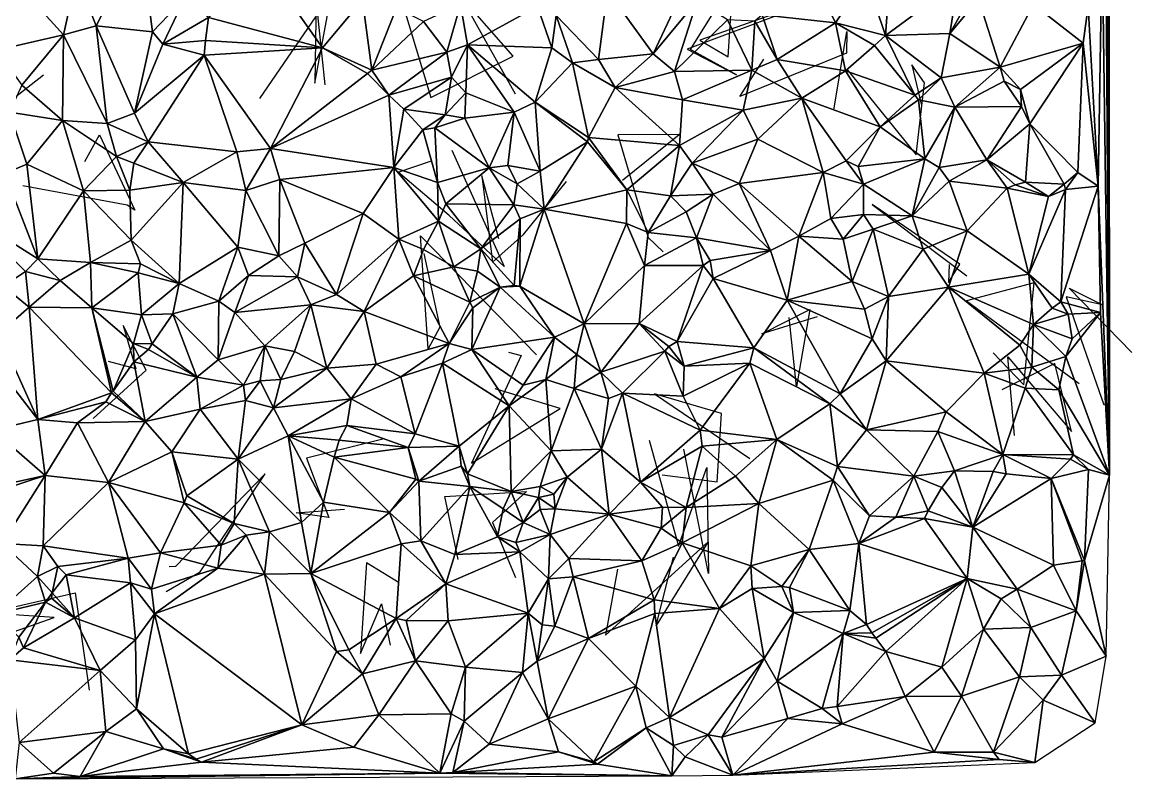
# Model space of a CAD drawing. Header units: metres. Extents: x -15.6 to 15.3, y -15.1 to 15.6.
# Drawn here: x -0.96 to 15.29, y -14.98 to -3.91 of the extents above; entities that cross this region are included whole.
import ezdxf

# ---------------------------------------------------------------- set-up
doc = ezdxf.new("R2010")
doc.units = ezdxf.units.M
doc.layers.add('CRACKS', color=1, linetype='Continuous')
doc.layers.add('STREET_MESH', color=7, linetype='Continuous')

msp = doc.modelspace()

# ---------------------------------------------------------------- linework, layer by layer
at = {"layer": 'CRACKS'}
for points in [[(9.133, -3.727, 0.1), (10.546, -3.617, 0.1), (8.964, -4.17, 0.1), (9.38, -4.417, 0.1), (9.455, -3.268, 0.1)], [(3.479, -4.826, 0.1), (3.347, -3.561, 0.1), (3.328, -4.801, 0.1), (3.573, -3.481, 0.1), (2.518, -5.022, 0.1)], [(4.598, -3.583, 0.1), (5.027, -5.011, 0.1), (6.235, -4.403, 0.1), (5.463, -3.521, 0.1), (6.262, -4.956, 0.1)], [(10.239, -3.756, 0.1), (8.781, -4.304, 0.1), (9.502, -4.678, 0.1), (8.829, -4.308, 0.1), (9.259, -3.618, 0.1)], [(10.927, -5.196, 0.1), (11.12, -4.042, 0.1), (11.112, -4.36, 0.1), (9.551, -4.997, 0.1), (9.903, -4.449, 0.1)], [(11.119, -4.593, 0.1), (12.134, -5.85, 0.1), (12.253, -4.793, 0.1), (12.071, -4.533, 0.1), (12.204, -5.107, 0.1)], [(-0.644, -4.685, 0.1), (-2.182, -5.882, 0.1), (-1.583, -6.03, 0.1), (-2.148, -5.98, 0.1), (-1.61, -5.888, 0.1)], [(-0.037, -5.945, 0.1), (0.175, -5.555, 0.1), (0.693, -6.656, 0.1), (0.58, -6.585, 0.1), (-0.945, -6.303, 0.1)], [(7.835, -6.218, 0.1), (8.661, -5.549, 0.1), (7.765, -5.555, 0.1), (8.208, -7.057, 0.1), (8.428, -7.269, 0.1)], [(5.337, -5.782, 0.1), (6.102, -7.482, 0.1), (5.294, -6.734, 0.1), (4.551, -6.101, 0.1), (5.037, -5.936, 0.1)], [(6.025, -7.079, 0.1), (5.775, -6.154, 0.1), (5.932, -7.421, 0.1), (6.384, -7.015, 0.1), (7.014, -6.24, 0.1)], [(12.617, -7.455, 0.1), (12.606, -7.715, 0.1), (12.774, -7.449, 0.1), (11.488, -6.574, 0.1), (12.875, -7.62, 0.1)], [(4.926, -7.292, 0.1), (5.159, -8.371, 0.1), (4.986, -8.686, 0.1), (4.876, -7.032, 0.1), (6.572, -8.777, 0.1)], [(13.261, -8.747, 0.1), (13.709, -9.213, 0.1), (13.861, -7.719, 0.1), (12.871, -7.986, 0.1), (14.521, -9.192, 0.1)], [(15.291, -8.743, 0.1), (14.371, -7.799, 0.1), (14.862, -8.043, 0.1), (14.328, -7.926, 0.1), (14.881, -9.505, 0.1)], [(10.683, -8.217, 0.1), (9.874, -8.467, 0.1), (10.575, -8.11, 0.1), (10.382, -9.238, 0.1), (10.273, -8.227, 0.1)], [(0.085, -9.705, 0.1), (0.861, -8.998, 0.1), (0.521, -8.346, 0.1), (0.71, -8.981, 0.1), (0.31, -8.871, 0.1)], [(6.164, -8.734, 0.1), (6.348, -8.784, 0.1), (5.624, -10.362, 0.1), (6.921, -9.562, 0.1), (5.97, -9.271, 0.1)], [(13.574, -9.953, 0.1), (13.474, -8.806, 0.1), (14.406, -9.896, 0.1), (14.163, -8.901, 0.1), (13.389, -9.289, 0.1)], [(8.414, -10.532, 0.1), (9.218, -10.632, 0.1), (9.281, -9.632, 0.1), (8.304, -9.344, 0.1), (9.699, -10.291, 0.1)], [(4.346, -10.002, 0.1), (3.208, -10.287, 0.1), (3.534, -11.157, 0.1), (3.056, -11.088, 0.1), (3.762, -11.031, 0.1)], [(8.222, -10.023, 0.1), (8.651, -11.575, 0.1), (9.068, -10.422, 0.1), (9.094, -11.976, 0.1), (8.73, -10.156, 0.1)], [(1.151, -12.238, 0.1), (1.652, -11.95, 0.1), (2.602, -10.518, 0.1), (1.288, -11.874, 0.1), (1.198, -11.876, 0.1)], [(5.425, -11.768, 0.1), (5.233, -10.846, 0.1), (6.427, -10.776, 0.1), (5.932, -11.23, 0.1), (6.266, -12.034, 0.1)], [(7.761, -11.912, 0.1), (7.586, -12.874, 0.1), (9.083, -11.516, 0.1), (8.327, -12.734, 0.1), (8.579, -11.733, 0.1)], [(4.565, -12.109, 0.1), (4.083, -11.817, 0.1), (3.995, -13.143, 0.1), (4.303, -12.418, 0.1), (4.432, -13.022, 0.1)], [(-1.544, -12.062, 0.1), (-1.479, -12.598, 0.1), (-1.63, -12.591, 0.1), (-0.179, -12.256, 0.1), (0.023, -13.679, 0.1)], [(-1.587, -13.005, 0.1), (-0.49, -12.619, 0.1), (-2.195, -12.506, 0.1), (-2.299, -12.395, 0.1), (-1.908, -12.476, 0.1)]]:
    msp.add_polyline3d(points, dxfattribs=at)
at = {"layer": 'STREET_MESH'}
for points in [[(14.953, 12.748), (14.949, 11.237), (14.965, -10.535)], [(14.949, 11.237), (14.921, 2.378), (14.965, -10.535)], [(14.921, 2.378), (14.9, -1.151), (14.965, -10.535)], [(14.9, -1.151), (14.858, -2.681), (14.965, -10.535)], [(-0.163, -3.229), (0.126, -3.96), (0.776, -2.693)], [(0.126, -3.96), (0.954, -4.047), (0.776, -2.693)], [(0.954, -4.047), (1.427, -3.549), (0.776, -2.693)], [(14.858, -2.681), (14.653, -3.674), (14.798, -6.306)], [(14.858, -2.681), (14.798, -6.306), (14.965, -10.535)], [(11.398, -3.243), (11.683, -4.104), (11.771, -2.879)], [(11.683, -4.104), (12.748, -3.317), (11.771, -2.879)], [(-1.092, -3.271), (-0.35, -4.094), (-0.163, -3.229)], [(-0.163, -3.229), (-0.35, -4.094), (0.126, -3.96)], [(2.646, -3.153), (1.774, -3.84), (3.442, -4.285)], [(2.646, -3.153), (3.442, -4.285), (4.029, -3.58)], [(11.398, -3.243), (10.78, -3.56), (10.953, -3.918)], [(11.683, -4.104), (11.398, -3.243), (10.953, -3.918)], [(-0.35, -4.094), (-1.092, -3.271), (-1.333, -4.315)], [(12.627, -4.071), (12.748, -3.317), (11.683, -4.104)], [(12.748, -3.317), (12.627, -4.071), (12.925, -3.543)], [(1.427, -3.549), (0.954, -4.047), (1.102, -4.228)], [(1.774, -3.84), (1.427, -3.549), (1.102, -4.228)], [(6.862, -3.808), (7.481, -4.452), (7.616, -3.445)], [(7.616, -3.445), (7.481, -4.452), (8.284, -4.37)], [(7.616, -3.445), (8.284, -4.37), (8.657, -3.571)], [(8.284, -4.37), (8.927, -3.595), (8.657, -3.571)], [(10.953, -3.918), (10.78, -3.56), (9.876, -3.798)], [(12.627, -4.071), (13.048, -3.565), (12.925, -3.543)], [(13.048, -3.565), (12.627, -4.071), (13.364, -4.568)], [(13.048, -3.565), (13.364, -4.568), (13.849, -3.651)], [(3.442, -4.285), (4.163, -4.609), (4.029, -3.58)], [(4.163, -4.609), (4.524, -3.698), (4.029, -3.58)], [(4.922, -3.898), (4.524, -3.698), (4.163, -4.609)], [(4.922, -3.898), (5.262, -4.347), (5.461, -3.65)], [(5.262, -4.347), (5.566, -4.237), (5.461, -3.65)], [(5.566, -4.237), (6.591, -3.678), (5.461, -3.65)], [(6.591, -3.678), (5.566, -4.237), (6.799, -4.284)], [(6.862, -3.808), (6.591, -3.678), (6.799, -4.284)], [(8.595, -4.628), (8.927, -3.595), (8.284, -4.37)], [(8.927, -3.595), (8.595, -4.628), (9.369, -3.871)], [(13.364, -4.568), (14.577, -4.214), (13.849, -3.651)], [(14.577, -4.214), (14.653, -3.674), (13.849, -3.651)], [(14.653, -3.674), (14.577, -4.214), (14.798, -6.306)], [(1.774, -3.84), (1.102, -4.228), (1.729, -4.174)], [(1.774, -3.84), (1.729, -4.174), (3.442, -4.285)], [(5.262, -4.347), (4.922, -3.898), (4.163, -4.609)], [(7.101, -4.501), (6.862, -3.808), (6.799, -4.284)], [(7.481, -4.452), (6.862, -3.808), (7.101, -4.501)], [(8.595, -4.628), (9.725, -4.608), (9.369, -3.871)], [(9.725, -4.608), (9.772, -3.894), (9.369, -3.871)], [(9.772, -3.894), (9.725, -4.608), (10.099, -4.455)], [(9.772, -3.894), (10.099, -4.455), (9.876, -3.798)], [(10.099, -4.455), (10.953, -3.918), (9.876, -3.798)], [(-0.35, -4.094), (0.286, -5.391), (0.126, -3.96)], [(0.126, -3.96), (0.286, -5.391), (0.687, -5.241)], [(0.954, -4.047), (0.126, -3.96), (0.687, -5.241)], [(1.102, -4.228), (0.954, -4.047), (0.687, -5.241)], [(10.099, -4.455), (11.098, -4.618), (10.953, -3.918)], [(11.098, -4.618), (11.524, -4.249), (10.953, -3.918)], [(11.524, -4.249), (11.683, -4.104), (10.953, -3.918)], [(-0.963, -4.828), (-0.35, -4.094), (-1.333, -4.315)], [(-0.35, -4.094), (-0.963, -4.828), (-0.364, -5.347)], [(-0.35, -4.094), (-0.364, -5.347), (0.286, -5.391)], [(1.729, -4.174), (1.102, -4.228), (1.709, -4.391)], [(1.729, -4.174), (1.709, -4.391), (3.442, -4.285)], [(11.683, -4.104), (11.524, -4.249), (12.116, -4.977)], [(12.627, -4.071), (11.683, -4.104), (12.497, -4.724)], [(11.683, -4.104), (12.116, -4.977), (12.497, -4.724)], [(13.364, -4.568), (12.627, -4.071), (12.497, -4.724)], [(13.661, -4.893), (14.577, -4.214), (13.364, -4.568)], [(13.661, -4.893), (13.798, -5.395), (14.577, -4.214)], [(13.798, -5.395), (14.5, -6.109), (14.577, -4.214)], [(14.577, -4.214), (14.5, -6.109), (14.798, -6.306)], [(1.709, -4.391), (1.102, -4.228), (0.687, -5.241)], [(1.709, -4.391), (2.679, -5.755), (3.442, -4.285)], [(2.679, -5.755), (4.102, -4.658), (3.442, -4.285)], [(4.102, -4.658), (4.163, -4.609), (3.442, -4.285)], [(4.411, -4.975), (5.262, -4.347), (4.163, -4.609)], [(5.262, -4.347), (4.411, -4.975), (5.331, -4.714)], [(5.566, -4.237), (5.262, -4.347), (5.331, -4.714)], [(5.538, -4.939), (5.566, -4.237), (5.331, -4.714)], [(5.566, -4.237), (5.538, -4.939), (6.247, -5.226)], [(5.566, -4.237), (6.554, -5.077), (6.799, -4.284)], [(6.554, -5.077), (5.566, -4.237), (6.247, -5.226)], [(6.554, -5.077), (7.101, -4.501), (6.799, -4.284)], [(8.284, -4.37), (7.481, -4.452), (7.726, -4.862)], [(8.595, -4.628), (8.284, -4.37), (7.726, -4.862)], [(11.524, -4.249), (11.098, -4.618), (12.116, -4.977)], [(0.886, -5.658), (1.709, -4.391), (0.687, -5.241)], [(0.886, -5.658), (2.188, -5.805), (1.709, -4.391)], [(2.188, -5.805), (2.679, -5.755), (1.709, -4.391)], [(6.554, -5.077), (7.336, -5.594), (7.101, -4.501)], [(7.481, -4.452), (7.101, -4.501), (7.726, -4.862)], [(7.101, -4.501), (7.336, -5.594), (7.726, -4.862)], [(10.099, -4.455), (9.725, -4.608), (10.46, -5.019)], [(11.098, -4.618), (10.099, -4.455), (10.46, -5.019)], [(2.679, -5.755), (4.411, -4.975), (4.102, -4.658)], [(4.102, -4.658), (4.411, -4.975), (4.163, -4.609)], [(8.712, -5.043), (8.595, -4.628), (7.726, -4.862)], [(9.725, -4.608), (8.595, -4.628), (8.712, -5.043)], [(9.599, -5.195), (9.725, -4.608), (8.712, -5.043)], [(9.725, -4.608), (9.599, -5.195), (10.46, -5.019)], [(11.604, -5.438), (11.098, -4.618), (10.46, -5.019)], [(12.116, -4.977), (11.098, -4.618), (11.604, -5.438)], [(12.697, -5.149), (13.364, -4.568), (12.497, -4.724)], [(12.697, -5.149), (13.424, -4.769), (13.364, -4.568)], [(13.424, -4.769), (13.661, -4.893), (13.364, -4.568)], [(-0.364, -5.347), (-0.963, -4.828), (-1.143, -5.222)], [(4.411, -4.975), (4.633, -5.18), (5.331, -4.714)], [(4.633, -5.18), (5.236, -5.263), (5.331, -4.714)], [(5.236, -5.263), (5.538, -4.939), (5.331, -4.714)], [(7.336, -5.594), (8.67, -5.713), (7.726, -4.862)], [(8.67, -5.713), (8.712, -5.043), (7.726, -4.862)], [(12.116, -4.977), (12.168, -5.046), (12.497, -4.724)], [(12.168, -5.046), (12.697, -5.149), (12.497, -4.724)], [(13.424, -4.769), (12.697, -5.149), (13.675, -5.142)], [(13.661, -4.893), (13.424, -4.769), (13.675, -5.142)], [(4.411, -4.975), (2.679, -5.755), (4.484, -6.032)], [(4.633, -5.18), (4.411, -4.975), (4.484, -6.032)], [(5.538, -4.939), (5.236, -5.263), (5.527, -5.31)], [(5.538, -4.939), (5.527, -5.31), (6.247, -5.226)], [(9.599, -5.195), (9.813, -5.617), (10.46, -5.019)], [(9.813, -5.617), (10.771, -6.108), (10.46, -5.019)], [(11.107, -5.934), (11.604, -5.438), (10.46, -5.019)], [(10.771, -6.108), (11.107, -5.934), (10.46, -5.019)], [(12.168, -5.046), (12.116, -4.977), (11.604, -5.438)], [(13.798, -5.395), (13.661, -4.893), (13.675, -5.142)], [(4.91, -5.482), (4.633, -5.18), (4.484, -6.032)], [(4.91, -5.482), (5.236, -5.263), (4.633, -5.18)], [(6.63, -6.086), (6.554, -5.077), (6.247, -5.226)], [(7.336, -5.594), (6.554, -5.077), (7.322, -5.657)], [(6.554, -5.077), (6.63, -6.086), (7.322, -5.657)], [(9.599, -5.195), (8.712, -5.043), (8.67, -5.713)], [(8.853, -5.972), (9.599, -5.195), (8.67, -5.713)], [(9.599, -5.195), (8.853, -5.972), (9.813, -5.617)], [(12.258, -5.906), (12.168, -5.046), (11.604, -5.438)], [(12.697, -5.149), (12.168, -5.046), (12.258, -5.906)], [(12.697, -5.149), (12.258, -5.906), (12.471, -6.033)], [(13.168, -5.924), (12.697, -5.149), (12.471, -6.033)], [(12.697, -5.149), (13.168, -5.924), (13.675, -5.142)], [(13.168, -5.924), (13.798, -5.395), (13.675, -5.142)], [(-0.888, -5.985), (-1.143, -5.222), (-1.211, -6.121)], [(-0.888, -5.985), (-0.364, -5.347), (-1.143, -5.222)], [(-0.364, -5.347), (-0.888, -5.985), (-0.058, -6.374)], [(0.427, -5.874), (-0.364, -5.347), (-0.058, -6.374)], [(-0.364, -5.347), (0.427, -5.874), (0.286, -5.391)], [(0.286, -5.391), (0.886, -5.658), (0.687, -5.241)], [(5.088, -5.451), (5.236, -5.263), (4.91, -5.482)], [(5.236, -5.263), (5.088, -5.451), (5.527, -5.31)], [(5.088, -5.451), (5.879, -6.04), (5.527, -5.31)], [(5.527, -5.31), (5.879, -6.04), (6.247, -5.226)], [(6.247, -5.226), (5.879, -6.04), (6.155, -6.004)], [(6.63, -6.086), (6.247, -5.226), (6.155, -6.004)], [(0.427, -5.874), (0.886, -5.658), (0.286, -5.391)], [(5.127, -6.251), (4.91, -5.482), (4.484, -6.032)], [(5.088, -5.451), (4.91, -5.482), (5.127, -6.251)], [(5.879, -6.04), (5.088, -5.451), (5.127, -6.251)], [(11.107, -5.934), (11.286, -6.018), (11.604, -5.438)], [(11.286, -6.018), (12.258, -5.906), (11.604, -5.438)], [(13.798, -5.395), (13.168, -5.924), (13.733, -6.25)], [(14.298, -6.277), (13.798, -5.395), (13.733, -6.25)], [(13.798, -5.395), (14.298, -6.277), (14.5, -6.109)], [(0.678, -5.971), (0.886, -5.658), (0.427, -5.874)], [(0.886, -5.658), (0.678, -5.971), (1.403, -6.252)], [(0.886, -5.658), (1.403, -6.252), (2.188, -5.805)], [(6.63, -6.086), (6.688, -6.645), (7.322, -5.657)], [(6.688, -6.645), (7.899, -6.361), (7.322, -5.657)], [(7.899, -6.361), (7.336, -5.594), (7.322, -5.657)], [(7.336, -5.594), (7.899, -6.361), (8.67, -5.713)], [(9.813, -5.617), (8.853, -5.972), (9.544, -6.269)], [(9.813, -5.617), (9.544, -6.269), (10.771, -6.108)], [(1.403, -6.252), (2.318, -6.369), (2.188, -5.805)], [(2.188, -5.805), (2.318, -6.369), (2.679, -5.755)], [(2.318, -6.369), (2.815, -6.211), (2.679, -5.755)], [(2.679, -5.755), (2.815, -6.211), (4.484, -6.032)], [(7.899, -6.361), (8.538, -6.446), (8.67, -5.713)], [(8.538, -6.446), (8.853, -5.972), (8.67, -5.713)], [(-0.728, -7.371), (-0.888, -5.985), (-1.211, -6.121)], [(-0.888, -5.985), (-0.728, -7.371), (-0.058, -6.374)], [(0.621, -6.367), (0.427, -5.874), (-0.058, -6.374)], [(0.678, -5.971), (0.427, -5.874), (0.621, -6.367)], [(1.403, -6.252), (0.678, -5.971), (0.621, -6.367)], [(5.879, -6.04), (6.289, -6.275), (6.155, -6.004)], [(6.289, -6.275), (6.63, -6.086), (6.155, -6.004)], [(9.163, -6.422), (8.853, -5.972), (8.538, -6.446)], [(8.853, -5.972), (9.163, -6.422), (9.544, -6.269)], [(11.107, -5.934), (10.771, -6.108), (11.363, -6.277)], [(11.286, -6.018), (11.107, -5.934), (11.363, -6.277)], [(12.258, -5.906), (11.286, -6.018), (11.363, -6.277)], [(12.073, -6.739), (12.258, -5.906), (11.363, -6.277)], [(12.258, -5.906), (12.073, -6.739), (12.471, -6.033)], [(12.616, -6.232), (13.168, -5.924), (12.471, -6.033)], [(13.168, -5.924), (12.616, -6.232), (13.464, -6.337)], [(13.168, -5.924), (13.584, -6.285), (13.733, -6.25)], [(13.584, -6.285), (13.168, -5.924), (13.464, -6.337)], [(-1.734, -6.734), (-0.728, -7.371), (-1.211, -6.121)], [(2.815, -6.211), (4.035, -6.709), (4.484, -6.032)], [(4.035, -6.709), (4.561, -7.082), (4.484, -6.032)], [(5.138, -6.818), (5.127, -6.251), (4.484, -6.032)], [(4.561, -7.082), (5.138, -6.818), (4.484, -6.032)], [(5.246, -6.565), (5.879, -6.04), (5.127, -6.251)], [(5.879, -6.04), (5.246, -6.565), (6.241, -6.578)], [(6.289, -6.275), (5.879, -6.04), (6.241, -6.578)], [(6.63, -6.086), (6.289, -6.275), (6.688, -6.645)], [(9.544, -6.269), (10.414, -7.04), (10.771, -6.108)], [(10.414, -7.04), (10.882, -6.781), (10.771, -6.108)], [(10.771, -6.108), (10.882, -6.781), (11.363, -6.277)], [(12.073, -6.739), (12.616, -6.232), (12.471, -6.033)], [(14.298, -6.277), (14.32, -6.357), (14.5, -6.109)], [(14.5, -6.109), (14.32, -6.357), (14.798, -6.306)], [(1.403, -6.252), (0.621, -6.367), (0.638, -7.097)], [(1.342, -7.73), (1.403, -6.252), (0.638, -7.097)], [(2.203, -7.2), (1.403, -6.252), (1.342, -7.73)], [(2.203, -7.2), (2.318, -6.369), (1.403, -6.252)], [(2.318, -6.369), (2.804, -7.325), (2.815, -6.211)], [(2.815, -6.211), (2.804, -7.325), (3.181, -7.143)], [(4.035, -6.709), (2.815, -6.211), (3.181, -7.143)], [(5.246, -6.565), (5.127, -6.251), (5.138, -6.818)], [(6.289, -6.275), (6.241, -6.578), (6.688, -6.645)], [(9.544, -6.269), (9.163, -6.422), (9.998, -7.247)], [(10.414, -7.04), (9.544, -6.269), (9.998, -7.247)], [(10.882, -6.781), (11.361, -6.722), (11.363, -6.277)], [(11.361, -6.722), (12.073, -6.739), (11.363, -6.277)], [(12.616, -6.232), (12.073, -6.739), (12.881, -6.96)], [(13.464, -6.337), (12.616, -6.232), (12.881, -6.96)], [(14.07, -6.458), (13.584, -6.285), (13.464, -6.337)], [(13.584, -6.285), (14.07, -6.458), (13.733, -6.25)], [(14.07, -6.458), (14.298, -6.277), (13.733, -6.25)], [(14.298, -6.277), (14.07, -6.458), (14.32, -6.357)], [(14.251, -8.001), (14.834, -8.153), (14.798, -6.306)], [(14.32, -6.357), (14.251, -8.001), (14.798, -6.306)], [(14.798, -6.306), (14.834, -8.153), (14.965, -10.535)], [(-0.728, -7.371), (0.045, -7.422), (-0.058, -6.374)], [(0.638, -7.097), (0.621, -6.367), (-0.058, -6.374)], [(0.045, -7.422), (0.638, -7.097), (-0.058, -6.374)], [(2.804, -7.325), (2.318, -6.369), (2.203, -7.2)], [(7.891, -6.853), (7.899, -6.361), (6.688, -6.645)], [(7.891, -6.853), (8.21, -6.986), (7.899, -6.361)], [(8.21, -6.986), (8.538, -6.446), (7.899, -6.361)], [(8.21, -6.986), (8.768, -6.682), (8.538, -6.446)], [(8.768, -6.682), (9.163, -6.422), (8.538, -6.446)], [(9.163, -6.422), (8.768, -6.682), (8.919, -7.062)], [(9.163, -6.422), (8.919, -7.062), (9.998, -7.247)], [(13.782, -7.593), (13.464, -6.337), (12.881, -6.96)], [(14.07, -6.458), (13.464, -6.337), (13.782, -7.593)], [(14.32, -6.357), (14.07, -6.458), (13.782, -7.593)], [(14.251, -8.001), (14.32, -6.357), (13.782, -7.593)], [(5.759, -7.224), (5.246, -6.565), (5.138, -6.818)], [(5.246, -6.565), (5.759, -7.224), (6.241, -6.578)], [(6.241, -6.578), (5.759, -7.224), (6.337, -6.785)], [(6.688, -6.645), (6.241, -6.578), (6.337, -6.785)], [(6.331, -7.771), (6.688, -6.645), (6.337, -6.785)], [(6.331, -7.771), (7.271, -8.322), (6.688, -6.645)], [(7.271, -8.322), (7.891, -6.853), (6.688, -6.645)], [(-0.728, -7.371), (-1.734, -6.734), (-0.909, -7.555)], [(-1.734, -6.734), (-1.228, -7.771), (-0.909, -7.555)], [(3.647, -7.892), (4.035, -6.709), (3.181, -7.143)], [(3.647, -7.892), (4.561, -7.082), (4.035, -6.709)], [(4.561, -7.082), (4.921, -7.233), (5.138, -6.818)], [(4.921, -7.233), (5.366, -7.485), (5.138, -6.818)], [(5.366, -7.485), (5.759, -7.224), (5.138, -6.818)], [(5.759, -7.224), (6.245, -7.759), (6.337, -6.785)], [(6.245, -7.759), (6.331, -7.771), (6.337, -6.785)], [(8.768, -6.682), (8.21, -6.986), (8.919, -7.062)], [(11.065, -7.08), (10.882, -6.781), (10.414, -7.04)], [(10.882, -6.781), (11.065, -7.08), (11.361, -6.722)], [(11.361, -6.722), (11.065, -7.08), (11.503, -6.934)], [(12.073, -6.739), (11.361, -6.722), (11.503, -6.934)], [(12.238, -7.228), (12.073, -6.739), (11.503, -6.934)], [(12.073, -6.739), (12.238, -7.228), (12.881, -6.96)], [(7.891, -6.853), (7.271, -8.322), (8.156, -7.47)], [(8.21, -6.986), (7.891, -6.853), (8.156, -7.47)], [(8.21, -6.986), (8.156, -7.47), (8.919, -7.062)], [(11.065, -7.08), (11.197, -7.704), (11.503, -6.934)], [(11.197, -7.704), (11.73, -7.922), (11.503, -6.934)], [(11.73, -7.922), (12.238, -7.228), (11.503, -6.934)], [(12.238, -7.228), (12.607, -7.786), (12.881, -6.96)], [(12.607, -7.786), (13.782, -7.593), (12.881, -6.96)], [(0.045, -7.422), (0.777, -7.441), (0.638, -7.097)], [(0.777, -7.441), (1.342, -7.73), (0.638, -7.097)], [(2.804, -7.325), (3.075, -7.634), (3.181, -7.143)], [(3.075, -7.634), (3.647, -7.892), (3.181, -7.143)], [(4.05, -8.139), (4.561, -7.082), (3.647, -7.892)], [(4.772, -7.619), (4.561, -7.082), (4.05, -8.139)], [(4.772, -7.619), (4.921, -7.233), (4.561, -7.082)], [(8.156, -7.47), (9.014, -7.466), (8.919, -7.062)], [(8.919, -7.062), (9.117, -7.394), (9.998, -7.247)], [(9.014, -7.466), (9.117, -7.394), (8.919, -7.062)], [(10.243, -7.973), (10.414, -7.04), (9.998, -7.247)], [(11.197, -7.704), (10.414, -7.04), (10.243, -7.973)], [(11.065, -7.08), (10.414, -7.04), (11.197, -7.704)], [(1.922, -7.99), (2.203, -7.2), (1.342, -7.73)], [(2.203, -7.2), (1.922, -7.99), (2.358, -7.615)], [(2.804, -7.325), (2.203, -7.2), (2.358, -7.615)], [(4.772, -7.619), (5.366, -7.485), (4.921, -7.233)], [(5.366, -7.485), (5.711, -7.553), (5.759, -7.224)], [(5.759, -7.224), (5.711, -7.553), (6.041, -7.787)], [(5.759, -7.224), (6.041, -7.787), (6.245, -7.759)], [(9.117, -7.394), (9.163, -7.657), (9.998, -7.247)], [(9.163, -7.657), (10.243, -7.973), (9.998, -7.247)], [(11.73, -7.922), (12.607, -7.786), (12.238, -7.228)], [(-0.4, -7.687), (-0.728, -7.371), (-0.909, -7.555)], [(-0.728, -7.371), (-0.4, -7.687), (0.045, -7.422)], [(0.045, -7.422), (-0.4, -7.687), (0.064, -8.089)], [(0.744, -7.577), (0.045, -7.422), (0.064, -8.089)], [(0.744, -7.577), (0.777, -7.441), (0.045, -7.422)], [(0.777, -7.441), (0.744, -7.577), (1.342, -7.73)], [(3.075, -7.634), (2.804, -7.325), (2.358, -7.615)], [(8.156, -7.47), (7.271, -8.322), (8.078, -8.317)], [(9.014, -7.466), (8.156, -7.47), (8.078, -8.317)], [(8.633, -8.578), (9.014, -7.466), (8.078, -8.317)], [(9.014, -7.466), (8.633, -8.578), (9.163, -7.657)], [(9.117, -7.394), (9.014, -7.466), (9.163, -7.657)], [(-1.228, -7.771), (-0.854, -8.076), (-0.909, -7.555)], [(-0.854, -8.076), (-0.4, -7.687), (-0.909, -7.555)], [(0.79, -8.189), (0.744, -7.577), (0.064, -8.089)], [(0.744, -7.577), (0.79, -8.189), (1.342, -7.73)], [(1.922, -7.99), (2.158, -8.156), (2.358, -7.615)], [(2.158, -8.156), (3.075, -7.634), (2.358, -7.615)], [(3.272, -8.044), (3.075, -7.634), (2.158, -8.156)], [(3.075, -7.634), (3.272, -8.044), (3.647, -7.892)], [(5.296, -8.609), (4.772, -7.619), (4.05, -8.139)], [(5.366, -7.485), (4.772, -7.619), (5.599, -8.006)], [(4.772, -7.619), (5.296, -8.609), (5.599, -8.006)], [(5.711, -7.553), (5.366, -7.485), (5.599, -8.006)], [(5.711, -7.553), (5.599, -8.006), (6.041, -7.787)], [(12.607, -7.786), (13.853, -8.332), (13.782, -7.593)], [(13.853, -8.332), (14.124, -8.09), (13.782, -7.593)], [(14.124, -8.09), (14.251, -8.001), (13.782, -7.593)], [(-1.228, -7.771), (-1.298, -8.465), (-0.854, -8.076)], [(-0.4, -7.687), (-0.854, -8.076), (0.064, -8.089)], [(1.342, -7.73), (0.79, -8.189), (1.248, -8.176)], [(1.922, -7.99), (1.342, -7.73), (1.248, -8.176)], [(5.599, -8.006), (5.642, -8.089), (6.041, -7.787)], [(6.041, -7.787), (5.625, -8.697), (6.838, -8.517)], [(6.041, -7.787), (5.642, -8.089), (5.625, -8.697)], [(6.041, -7.787), (6.331, -7.771), (6.245, -7.759)], [(6.331, -7.771), (6.041, -7.787), (6.838, -8.517)], [(7.271, -8.322), (6.331, -7.771), (6.838, -8.517)], [(8.633, -8.578), (9.757, -8.67), (9.163, -7.657)], [(9.163, -7.657), (9.757, -8.67), (10.243, -7.973)], [(11.375, -8.105), (11.197, -7.704), (10.243, -7.973)], [(11.73, -7.922), (11.197, -7.704), (11.375, -8.105)], [(13.127, -9.041), (12.607, -7.786), (11.694, -8.861)], [(12.607, -7.786), (11.73, -7.922), (11.694, -8.861)], [(13.652, -8.634), (12.607, -7.786), (13.127, -9.041)], [(13.652, -8.634), (13.853, -8.332), (12.607, -7.786)], [(3.272, -8.044), (4.05, -8.139), (3.647, -7.892)], [(11.491, -8.542), (11.73, -7.922), (11.375, -8.105)], [(11.73, -7.922), (11.491, -8.542), (11.694, -8.861)], [(-1.298, -8.465), (-0.728, -9.722), (-0.854, -8.076)], [(-0.728, -9.722), (0.353, -9.331), (-0.854, -8.076)], [(-0.854, -8.076), (0.353, -9.331), (0.064, -8.089)], [(0.672, -8.61), (0.79, -8.189), (0.064, -8.089)], [(0.377, -9.308), (0.672, -8.61), (0.064, -8.089)], [(0.353, -9.331), (0.377, -9.308), (0.064, -8.089)], [(1.914, -8.848), (1.922, -7.99), (1.248, -8.176)], [(1.922, -7.99), (1.914, -8.848), (2.158, -8.156)], [(2.596, -8.641), (3.272, -8.044), (2.158, -8.156)], [(3.272, -8.044), (2.596, -8.641), (3.029, -8.724)], [(3.503, -8.969), (3.272, -8.044), (3.029, -8.724)], [(3.272, -8.044), (3.503, -8.969), (4.05, -8.139)], [(5.296, -8.609), (5.642, -8.089), (5.599, -8.006)], [(5.642, -8.089), (5.296, -8.609), (5.625, -8.697)], [(9.757, -8.67), (11.018, -9.343), (10.243, -7.973)], [(11.018, -9.343), (11.491, -8.542), (10.243, -7.973)], [(11.491, -8.542), (11.375, -8.105), (10.243, -7.973)], [(14.359, -8.178), (14.124, -8.09), (13.853, -8.332)], [(14.124, -8.09), (14.359, -8.178), (14.251, -8.001)], [(14.251, -8.001), (14.359, -8.178), (14.834, -8.153)], [(0.79, -8.189), (0.672, -8.61), (0.946, -8.614)], [(0.79, -8.189), (0.946, -8.614), (1.248, -8.176)], [(1.248, -8.176), (0.946, -8.614), (1.6, -9.102)], [(1.914, -8.848), (1.248, -8.176), (1.6, -9.102)], [(1.914, -8.848), (2.596, -8.641), (2.158, -8.156)], [(4.05, -8.139), (3.503, -8.969), (4.226, -8.913)], [(5.296, -8.609), (4.05, -8.139), (4.226, -8.913)], [(14.419, -8.543), (14.359, -8.178), (13.853, -8.332)], [(14.834, -8.153), (14.326, -8.797), (14.965, -10.535)], [(14.419, -8.543), (14.326, -8.797), (14.834, -8.153)], [(14.359, -8.178), (14.419, -8.543), (14.834, -8.153)], [(7.163, -8.769), (7.271, -8.322), (6.838, -8.517)], [(7.163, -8.769), (7.515, -9.027), (7.271, -8.322)], [(7.271, -8.322), (7.515, -9.027), (8.078, -8.317)], [(7.515, -9.027), (8.453, -8.721), (8.078, -8.317)], [(8.511, -8.652), (8.633, -8.578), (8.078, -8.317)], [(8.453, -8.721), (8.511, -8.652), (8.078, -8.317)], [(13.652, -8.634), (13.827, -8.954), (13.853, -8.332)], [(13.827, -8.954), (14.326, -8.797), (13.853, -8.332)], [(14.326, -8.797), (14.419, -8.543), (13.853, -8.332)], [(-0.728, -9.722), (-1.298, -8.465), (-1.502, -8.716)], [(0.678, -8.877), (0.672, -8.61), (0.377, -9.308)], [(0.672, -8.61), (0.678, -8.877), (0.891, -8.697)], [(0.946, -8.614), (0.672, -8.61), (0.891, -8.697)], [(4.587, -9.099), (5.296, -8.609), (4.226, -8.913)], [(5.198, -8.899), (5.296, -8.609), (4.587, -9.099)], [(5.296, -8.609), (5.198, -8.899), (5.625, -8.697)], [(5.625, -8.697), (6.38, -9.219), (6.838, -8.517)], [(6.38, -9.219), (6.711, -9.135), (6.838, -8.517)], [(6.711, -9.135), (7.163, -8.769), (6.838, -8.517)], [(8.511, -8.652), (8.734, -8.942), (8.633, -8.578)], [(8.734, -8.942), (9.757, -8.67), (8.633, -8.578)], [(11.491, -8.542), (11.018, -9.343), (11.694, -8.861)], [(-1.385, -9.875), (-0.728, -9.722), (-1.502, -8.716)], [(0.891, -8.697), (0.678, -8.877), (1.6, -9.102)], [(0.946, -8.614), (0.891, -8.697), (1.6, -9.102)], [(2.283, -9.218), (2.596, -8.641), (1.914, -8.848)], [(2.283, -9.218), (2.526, -9.153), (2.596, -8.641)], [(2.526, -9.153), (2.833, -9.134), (2.596, -8.641)], [(2.596, -8.641), (2.833, -9.134), (3.029, -8.724)], [(2.833, -9.134), (3.503, -8.969), (3.029, -8.724)], [(5.625, -8.697), (5.198, -8.899), (6.175, -9.52)], [(6.38, -9.219), (5.625, -8.697), (6.175, -9.52)], [(7.125, -9.266), (7.163, -8.769), (6.711, -9.135)], [(7.125, -9.266), (7.515, -9.027), (7.163, -8.769)], [(8.453, -8.721), (7.515, -9.027), (7.832, -9.334)], [(8.453, -8.721), (7.832, -9.334), (8.724, -9.378)], [(8.511, -8.652), (8.453, -8.721), (8.734, -8.942)], [(8.734, -8.942), (8.453, -8.721), (8.724, -9.378)], [(9.757, -8.67), (8.734, -8.942), (9.696, -8.899)], [(10.871, -9.493), (9.757, -8.67), (9.696, -8.899)], [(11.018, -9.343), (9.757, -8.67), (10.871, -9.493)], [(13.827, -8.954), (13.652, -8.634), (13.127, -9.041)], [(0.844, -9.75), (0.678, -8.877), (0.377, -9.308)], [(0.678, -8.877), (0.844, -9.75), (1.6, -9.102)], [(2.283, -9.218), (1.914, -8.848), (1.6, -9.102)], [(3.503, -8.969), (3.863, -9.417), (4.226, -8.913)], [(3.863, -9.417), (4.587, -9.099), (4.226, -8.913)], [(5.198, -8.899), (4.587, -9.099), (4.8, -9.933)], [(5.443, -10.113), (5.198, -8.899), (4.8, -9.933)], [(5.198, -8.899), (5.443, -10.113), (6.175, -9.52)], [(8.734, -8.942), (8.724, -9.378), (9.696, -8.899)], [(8.724, -9.378), (8.969, -9.876), (9.696, -8.899)], [(8.969, -9.876), (10.094, -10.013), (9.696, -8.899)], [(10.094, -10.013), (10.871, -9.493), (9.696, -8.899)], [(11.018, -9.343), (11.404, -9.87), (11.694, -8.861)], [(11.404, -9.87), (12.573, -9.607), (11.694, -8.861)], [(12.573, -9.607), (13.127, -9.041), (11.694, -8.861)], [(14.326, -8.797), (13.827, -8.954), (14.222, -9.287)], [(14.326, -8.797), (14.222, -9.287), (14.965, -10.535)], [(2.723, -9.55), (3.863, -9.417), (3.503, -8.969)], [(2.833, -9.134), (2.723, -9.55), (3.503, -8.969)], [(7.515, -9.027), (7.125, -9.266), (7.628, -9.415)], [(7.832, -9.334), (7.515, -9.027), (7.628, -9.415)], [(12.573, -9.607), (13.403, -10.234), (13.127, -9.041)], [(13.73, -9.263), (13.827, -8.954), (13.127, -9.041)], [(13.403, -10.234), (13.73, -9.263), (13.127, -9.041)], [(13.827, -8.954), (13.73, -9.263), (14.222, -9.287)], [(0.844, -9.75), (1.649, -9.571), (1.6, -9.102)], [(1.649, -9.571), (2.283, -9.218), (1.6, -9.102)], [(2.314, -9.441), (2.283, -9.218), (1.649, -9.571)], [(2.283, -9.218), (2.314, -9.441), (2.526, -9.153)], [(2.526, -9.153), (2.314, -9.441), (2.723, -9.55)], [(2.833, -9.134), (2.526, -9.153), (2.723, -9.55)], [(4.587, -9.099), (3.863, -9.417), (4.8, -9.933)], [(6.711, -9.135), (6.38, -9.219), (6.175, -9.52)], [(6.789, -10.177), (6.711, -9.135), (6.175, -9.52)], [(6.789, -10.177), (7.125, -9.266), (6.711, -9.135)], [(0.267, -9.46), (0.353, -9.331), (-0.728, -9.722)], [(0.353, -9.331), (0.267, -9.46), (0.844, -9.75)], [(0.353, -9.331), (0.844, -9.75), (0.377, -9.308)], [(2.723, -9.55), (2.938, -9.96), (3.863, -9.417)], [(3.863, -9.417), (2.938, -9.96), (3.798, -9.81)], [(3.863, -9.417), (3.798, -9.81), (4.8, -9.933)], [(7.125, -9.266), (6.789, -10.177), (7.525, -10.154)], [(7.125, -9.266), (7.525, -10.154), (7.628, -9.415)], [(7.832, -9.334), (7.525, -10.154), (8.096, -10.639)], [(7.525, -10.154), (7.832, -9.334), (7.628, -9.415)], [(8.969, -9.876), (7.832, -9.334), (8.096, -10.639)], [(7.832, -9.334), (8.969, -9.876), (8.724, -9.378)], [(11.404, -9.87), (11.018, -9.343), (10.871, -9.493)], [(13.403, -10.234), (14.437, -10.237), (13.73, -9.263)], [(13.73, -9.263), (14.437, -10.237), (14.222, -9.287)], [(14.222, -9.287), (14.437, -10.237), (14.965, -10.535)], [(-0.147, -9.772), (0.267, -9.46), (-0.728, -9.722)], [(0.267, -9.46), (-0.147, -9.772), (0.844, -9.75)], [(1.649, -9.571), (0.844, -9.75), (1.234, -10.193)], [(2.205, -10.3), (1.649, -9.571), (1.234, -10.193)], [(2.314, -9.441), (1.649, -9.571), (2.205, -10.3)], [(2.723, -9.55), (2.314, -9.441), (2.205, -10.3)], [(2.938, -9.96), (2.723, -9.55), (2.205, -10.3)], [(5.443, -10.113), (5.562, -10.515), (6.175, -9.52)], [(5.562, -10.515), (6.204, -10.772), (6.175, -9.52)], [(6.204, -10.772), (6.789, -10.177), (6.175, -9.52)], [(10.094, -10.013), (10.982, -10.411), (10.871, -9.493)], [(10.982, -10.411), (11.404, -9.87), (10.871, -9.493)], [(-0.728, -9.722), (-1.385, -9.875), (-0.619, -10.54)], [(-0.147, -9.772), (-0.728, -9.722), (-0.619, -10.54)], [(12.573, -9.607), (11.404, -9.87), (12.45, -9.896)], [(13.403, -10.234), (12.573, -9.607), (12.45, -9.896)], [(-1.385, -9.875), (-1.581, -10.75), (-0.619, -10.54)], [(0.306, -10.642), (-0.147, -9.772), (-0.619, -10.54)], [(0.844, -9.75), (-0.147, -9.772), (0.306, -10.642)], [(0.844, -9.75), (0.306, -10.642), (1.234, -10.193)], [(2.938, -9.96), (3.686, -10.022), (3.798, -9.81)], [(3.686, -10.022), (4.696, -10.13), (3.798, -9.81)], [(3.798, -9.81), (4.696, -10.13), (4.8, -9.933)], [(9, -10.109), (8.969, -9.876), (8.096, -10.639)], [(8.969, -9.876), (9, -10.109), (10.094, -10.013)], [(11.404, -9.87), (10.982, -10.411), (12.1, -10.55)], [(12.45, -9.896), (11.404, -9.87), (12.1, -10.55)], [(12.693, -10.473), (12.45, -9.896), (12.1, -10.55)], [(13.403, -10.234), (12.45, -9.896), (12.693, -10.473)], [(2.938, -9.96), (2.205, -10.3), (3.133, -11.229)], [(3.686, -10.022), (2.938, -9.96), (3.61, -10.274)], [(2.938, -9.96), (3.457, -10.93), (3.61, -10.274)], [(3.457, -10.93), (2.938, -9.96), (3.133, -11.229)], [(4.696, -10.13), (3.686, -10.022), (3.61, -10.274)], [(4.696, -10.13), (5.443, -10.113), (4.8, -9.933)], [(10.094, -10.013), (9, -10.109), (9.487, -10.55)], [(9.832, -10.95), (10.094, -10.013), (9.487, -10.55)], [(9.832, -10.95), (10.918, -10.609), (10.094, -10.013)], [(10.918, -10.609), (10.982, -10.411), (10.094, -10.013)], [(0.306, -10.642), (1.414, -10.941), (1.234, -10.193)], [(1.457, -10.836), (2.205, -10.3), (1.234, -10.193)], [(1.414, -10.941), (1.457, -10.836), (1.234, -10.193)], [(4.807, -10.594), (4.696, -10.13), (3.61, -10.274)], [(5.443, -10.113), (4.696, -10.13), (4.85, -10.625)], [(4.696, -10.13), (4.807, -10.594), (4.85, -10.625)], [(5.469, -10.403), (5.443, -10.113), (4.85, -10.625)], [(5.469, -10.403), (5.562, -10.515), (5.443, -10.113)], [(6.628, -10.702), (6.789, -10.177), (6.204, -10.772)], [(6.628, -10.702), (7.021, -10.566), (6.789, -10.177)], [(6.789, -10.177), (7.021, -10.566), (7.525, -10.154)], [(7.021, -10.566), (7.638, -11.108), (7.525, -10.154)], [(7.525, -10.154), (7.638, -11.108), (8.096, -10.639)], [(8.765, -11.009), (9, -10.109), (8.096, -10.639)], [(9, -10.109), (8.765, -11.009), (9.487, -10.55)], [(13.403, -10.234), (12.693, -10.473), (13.261, -10.484)], [(13.449, -10.514), (13.403, -10.234), (13.261, -10.484)], [(13.403, -10.234), (13.449, -10.514), (14.11, -10.585)], [(14.395, -10.3), (13.403, -10.234), (14.11, -10.585)], [(13.403, -10.234), (14.395, -10.3), (14.437, -10.237)], [(2.205, -10.3), (1.457, -10.836), (2.146, -11.245)], [(2.666, -11.365), (2.205, -10.3), (2.146, -11.245)], [(2.205, -10.3), (2.666, -11.365), (3.133, -11.229)], [(3.457, -10.93), (4.421, -11.084), (3.61, -10.274)], [(4.421, -11.084), (4.807, -10.594), (3.61, -10.274)], [(14.654, -10.452), (14.395, -10.3), (14.11, -10.585)], [(14.395, -10.3), (14.654, -10.452), (14.437, -10.237)], [(14.437, -10.237), (14.654, -10.452), (14.965, -10.535)], [(-1.581, -10.75), (-1.501, -10.83), (-0.619, -10.54)], [(-1.501, -10.83), (-1.247, -11.537), (-0.619, -10.54)], [(-1.247, -11.537), (-0.647, -11.568), (-0.619, -10.54)], [(-0.647, -11.568), (0.306, -10.642), (-0.619, -10.54)], [(5.469, -10.403), (4.85, -10.625), (5.598, -10.702)], [(5.562, -10.515), (5.469, -10.403), (5.598, -10.702)], [(5.562, -10.515), (5.598, -10.702), (6.204, -10.772)], [(8.765, -11.009), (9.832, -10.95), (9.487, -10.55)], [(11.452, -11.132), (10.982, -10.411), (10.918, -10.609)], [(10.982, -10.411), (11.452, -11.132), (12.1, -10.55)], [(11.452, -11.132), (11.834, -11.148), (12.1, -10.55)], [(11.834, -11.148), (12.31, -11.057), (12.1, -10.55)], [(12.508, -10.714), (12.693, -10.473), (12.1, -10.55)], [(12.31, -11.057), (12.508, -10.714), (12.1, -10.55)], [(12.693, -10.473), (12.508, -10.714), (12.962, -11.295)], [(12.693, -10.473), (12.962, -11.295), (13.261, -10.484)], [(12.962, -11.295), (13.449, -10.514), (13.261, -10.484)], [(14.11, -10.585), (13.449, -10.514), (12.962, -11.295)], [(14.654, -10.452), (14.11, -10.585), (14.598, -11.783)], [(14.654, -10.452), (14.598, -11.783), (14.965, -10.535)], [(14.598, -11.783), (14.913, -13.182), (14.965, -10.535)], [(-0.647, -11.568), (0.595, -11.752), (0.306, -10.642)], [(0.595, -11.752), (1.067, -11.673), (0.306, -10.642)], [(1.067, -11.673), (1.414, -10.941), (0.306, -10.642)], [(4.85, -10.625), (4.807, -10.594), (4.421, -11.084)], [(4.881, -11.498), (4.85, -10.625), (4.421, -11.084)], [(4.85, -10.625), (4.881, -11.498), (5.598, -10.702)], [(5.598, -10.702), (4.881, -11.498), (5.379, -11.696)], [(6.001, -11.44), (5.598, -10.702), (5.379, -11.696)], [(5.598, -10.702), (6.084, -11.028), (6.204, -10.772)], [(6.001, -11.44), (6.084, -11.028), (5.598, -10.702)], [(6.602, -10.863), (6.628, -10.702), (6.204, -10.772)], [(6.602, -10.863), (6.83, -10.815), (6.628, -10.702)], [(6.628, -10.702), (6.83, -10.815), (7.021, -10.566)], [(7.021, -10.566), (6.83, -10.815), (6.846, -11.029)], [(7.638, -11.108), (7.021, -10.566), (6.846, -11.029)], [(7.638, -11.108), (8.417, -11.006), (8.096, -10.639)], [(8.417, -11.006), (8.765, -11.009), (8.096, -10.639)], [(9.832, -10.95), (10.567, -11.621), (10.918, -10.609)], [(10.567, -11.621), (11.292, -11.535), (10.918, -10.609)], [(11.292, -11.535), (11.452, -11.132), (10.918, -10.609)], [(12.508, -10.714), (12.31, -11.057), (12.962, -11.295)], [(14.11, -10.585), (12.962, -11.295), (14.144, -11.85)], [(14.562, -11.787), (14.11, -10.585), (14.144, -11.85)], [(14.11, -10.585), (14.562, -11.787), (14.598, -11.783)], [(1.457, -10.836), (1.414, -10.941), (2.146, -11.245)], [(6.084, -11.028), (6.38, -11.227), (6.204, -10.772)], [(6.38, -11.227), (6.602, -10.863), (6.204, -10.772)], [(6.602, -10.863), (6.38, -11.227), (6.63, -11.036)], [(6.83, -10.815), (6.602, -10.863), (6.846, -11.029)], [(6.602, -10.863), (6.63, -11.036), (6.846, -11.029)], [(1.959, -11.562), (1.414, -10.941), (1.067, -11.673)], [(1.414, -10.941), (1.959, -11.562), (2.146, -11.245)], [(3.271, -11.975), (3.457, -10.93), (3.133, -11.229)], [(3.457, -10.93), (3.271, -11.975), (4.421, -11.084)], [(6.38, -11.227), (6.084, -11.028), (6.001, -11.44)], [(6.38, -11.227), (6.773, -11.402), (6.63, -11.036)], [(6.63, -11.036), (6.773, -11.402), (6.846, -11.029)], [(6.773, -11.402), (7.638, -11.108), (6.846, -11.029)], [(8.417, -11.006), (7.638, -11.108), (8.401, -11.31)], [(8.765, -11.009), (8.417, -11.006), (8.401, -11.31)], [(8.708, -11.524), (8.765, -11.009), (8.401, -11.31)], [(9.832, -10.95), (8.708, -11.524), (9.712, -11.862)], [(8.708, -11.524), (9.832, -10.95), (8.765, -11.009)], [(10.567, -11.621), (9.832, -10.95), (9.712, -11.862)], [(4.421, -11.084), (3.271, -11.975), (4.594, -11.542)], [(4.881, -11.498), (4.421, -11.084), (4.594, -11.542)], [(7.638, -11.108), (6.773, -11.402), (7.049, -11.753)], [(7.638, -11.108), (7.049, -11.753), (8.115, -11.787)], [(7.638, -11.108), (8.115, -11.787), (8.401, -11.31)], [(11.834, -11.148), (11.452, -11.132), (11.292, -11.535)], [(12.253, -11.169), (11.834, -11.148), (11.292, -11.535)], [(12.253, -11.169), (11.292, -11.535), (12.881, -12.048)], [(11.834, -11.148), (12.253, -11.169), (12.31, -11.057)], [(12.31, -11.057), (12.253, -11.169), (12.962, -11.295)], [(12.962, -11.295), (12.253, -11.169), (12.881, -12.048)], [(1.959, -11.562), (2.321, -11.413), (2.146, -11.245)], [(2.321, -11.413), (2.666, -11.365), (2.146, -11.245)], [(2.666, -11.365), (2.321, -11.413), (2.593, -11.982)], [(3.271, -11.975), (2.666, -11.365), (2.593, -11.982)], [(2.666, -11.365), (3.271, -11.975), (3.133, -11.229)], [(6.38, -11.227), (6.001, -11.44), (6.272, -11.522)], [(6.773, -11.402), (6.38, -11.227), (6.272, -11.522)], [(8.115, -11.787), (8.708, -11.524), (8.401, -11.31)], [(13.613, -12.202), (12.962, -11.295), (12.881, -12.048)], [(12.962, -11.295), (13.613, -12.202), (14.144, -11.85)], [(2.321, -11.413), (1.908, -11.895), (2.593, -11.982)], [(2.321, -11.413), (1.959, -11.562), (1.908, -11.895)], [(5.248, -12.126), (4.881, -11.498), (4.594, -11.542)], [(4.881, -11.498), (5.248, -12.126), (5.379, -11.696)], [(6.329, -11.657), (6.001, -11.44), (5.379, -11.696)], [(6.001, -11.44), (6.329, -11.657), (6.272, -11.522)], [(6.329, -11.657), (6.773, -11.402), (6.272, -11.522)], [(6.773, -11.402), (6.329, -11.657), (6.752, -12.052)], [(7.049, -11.753), (6.773, -11.402), (6.752, -12.052)], [(8.298, -12.361), (8.708, -11.524), (8.115, -11.787)], [(8.708, -11.524), (8.298, -12.361), (9.256, -12.488)], [(8.708, -11.524), (9.256, -12.488), (9.712, -11.862)], [(11.292, -11.535), (10.567, -11.621), (11.162, -12.515)], [(11.407, -12.719), (11.292, -11.535), (11.162, -12.515)], [(11.292, -11.535), (11.407, -12.719), (12.881, -12.048)], [(-1.354, -12.568), (-0.733, -12.02), (-1.247, -11.537)], [(-0.733, -12.02), (-0.647, -11.568), (-1.247, -11.537)], [(-0.432, -11.873), (-0.647, -11.568), (-0.733, -12.02)], [(-0.647, -11.568), (-0.432, -11.873), (0.595, -11.752)], [(1.067, -11.673), (0.595, -11.752), (0.935, -12.203)], [(1.908, -11.895), (1.067, -11.673), (0.935, -12.203)], [(1.959, -11.562), (1.067, -11.673), (1.908, -11.895)], [(3.271, -11.975), (4.52, -12.631), (4.594, -11.542)], [(4.52, -12.631), (5.248, -12.126), (4.594, -11.542)], [(5.248, -12.126), (6.329, -11.657), (5.379, -11.696)], [(5.248, -12.126), (6.452, -12.553), (6.329, -11.657)], [(6.329, -11.657), (6.452, -12.553), (6.752, -12.052)], [(10.168, -12.162), (10.567, -11.621), (9.712, -11.862)], [(10.567, -11.621), (10.168, -12.162), (10.279, -12.177)], [(10.567, -11.621), (10.279, -12.177), (11.162, -12.515)], [(-0.432, -11.873), (-0.312, -11.993), (0.595, -11.752)], [(-0.312, -11.993), (0.632, -12.113), (0.595, -11.752)], [(0.595, -11.752), (0.632, -12.113), (0.935, -12.203)], [(7.112, -12.022), (7.049, -11.753), (6.752, -12.052)], [(7.049, -11.753), (7.112, -12.022), (8.115, -11.787)], [(7.112, -12.022), (8.298, -12.361), (8.115, -11.787)], [(13.613, -12.202), (14.477, -12.522), (14.144, -11.85)], [(14.477, -12.522), (14.562, -11.787), (14.144, -11.85)], [(14.598, -11.783), (14.477, -12.522), (14.913, -13.182)], [(14.562, -11.787), (14.477, -12.522), (14.598, -11.783)], [(-1.354, -12.568), (-0.615, -12.396), (-0.733, -12.02)], [(-0.515, -12.259), (-0.432, -11.873), (-0.733, -12.02)], [(-0.615, -12.396), (-0.515, -12.259), (-0.733, -12.02)], [(-0.432, -11.873), (-0.515, -12.259), (-0.312, -11.993)], [(-0.312, -11.993), (-0.515, -12.259), (-0.189, -12.621)], [(0.632, -12.113), (-0.312, -11.993), (-0.189, -12.621)], [(0.982, -12.566), (1.908, -11.895), (0.935, -12.203)], [(1.908, -11.895), (0.982, -12.566), (2.593, -11.982)], [(0.982, -12.566), (3.14, -14.19), (2.593, -11.982)], [(3.647, -13.113), (3.271, -11.975), (2.593, -11.982)], [(3.14, -14.19), (3.647, -13.113), (2.593, -11.982)], [(3.271, -11.975), (3.647, -13.113), (3.828, -13.093)], [(4.52, -12.631), (3.271, -11.975), (3.828, -13.093)], [(6.844, -12.745), (7.112, -12.022), (6.752, -12.052)], [(7.112, -12.022), (6.844, -12.745), (7.336, -12.924)], [(8.298, -12.361), (7.112, -12.022), (7.336, -12.924)], [(9.256, -12.488), (9.734, -12.195), (9.712, -11.862)], [(9.734, -12.195), (10.168, -12.162), (9.712, -11.862)], [(0.705, -12.944), (0.632, -12.113), (-0.189, -12.621)], [(0.632, -12.113), (0.982, -12.566), (0.935, -12.203)], [(0.632, -12.113), (0.705, -12.944), (0.982, -12.566)], [(5.248, -12.126), (4.52, -12.631), (4.666, -12.663)], [(5.283, -12.667), (5.248, -12.126), (4.666, -12.663)], [(6.452, -12.553), (5.248, -12.126), (5.283, -12.667)], [(6.452, -12.553), (6.658, -12.726), (6.752, -12.052)], [(6.658, -12.726), (6.844, -12.745), (6.752, -12.052)], [(10.168, -12.162), (9.734, -12.195), (10.339, -12.545)], [(10.279, -12.177), (10.168, -12.162), (10.339, -12.545)], [(10.279, -12.177), (10.339, -12.545), (11.162, -12.515)], [(11.407, -12.719), (11.482, -12.84), (12.881, -12.048)], [(11.482, -12.84), (11.541, -12.921), (12.881, -12.048)], [(11.541, -12.921), (11.689, -13.117), (12.881, -12.048)], [(11.689, -13.117), (12.508, -13.345), (12.881, -12.048)], [(12.508, -13.345), (13.118, -12.787), (12.881, -12.048)], [(13.378, -12.344), (13.613, -12.202), (12.881, -12.048)], [(13.118, -12.787), (13.378, -12.344), (12.881, -12.048)], [(-0.529, -12.337), (-0.515, -12.259), (-0.615, -12.396)], [(-0.529, -12.337), (-0.615, -12.396), (-0.189, -12.621)], [(-0.515, -12.259), (-0.529, -12.337), (-0.189, -12.621)], [(9.734, -12.195), (9.256, -12.488), (9.907, -13.217)], [(10.339, -12.545), (9.734, -12.195), (9.907, -13.217)], [(13.378, -12.344), (13.118, -12.787), (13.814, -12.763)], [(13.613, -12.202), (13.378, -12.344), (13.814, -12.763)], [(14.477, -12.522), (13.613, -12.202), (13.814, -12.763)], [(-0.615, -12.396), (-1.354, -12.568), (-1.004, -12.904)], [(-0.615, -12.396), (-1.004, -12.904), (-0.936, -13.062)], [(-0.615, -12.396), (-0.936, -13.062), (-0.189, -12.621)], [(8.298, -12.361), (7.336, -12.924), (8.307, -12.557)], [(9.256, -12.488), (8.298, -12.361), (8.307, -12.557)], [(8.523, -14.083), (9.256, -12.488), (8.307, -12.557)], [(9.256, -12.488), (8.523, -14.083), (9.907, -13.217)], [(-0.936, -13.062), (0.188, -13.395), (-0.189, -12.621)], [(0.188, -13.395), (0.705, -12.944), (-0.189, -12.621)], [(0.982, -12.566), (0.705, -12.944), (0.72, -13.956)], [(0.982, -12.566), (0.72, -13.956), (1.481, -14.612)], [(3.14, -14.19), (0.982, -12.566), (1.481, -14.612)], [(4.026, -13.44), (4.52, -12.631), (3.828, -13.093)], [(4.802, -13.252), (4.52, -12.631), (4.026, -13.44)], [(4.52, -12.631), (4.802, -13.252), (4.666, -12.663)], [(4.802, -13.252), (5.283, -12.667), (4.666, -12.663)], [(4.802, -13.252), (5.533, -13.346), (5.283, -12.667)], [(5.533, -13.346), (6.452, -12.553), (5.283, -12.667)], [(5.533, -13.346), (6.368, -13.423), (6.452, -12.553)], [(6.368, -13.423), (6.582, -13.256), (6.452, -12.553)], [(6.452, -12.553), (6.582, -13.256), (6.658, -12.726)], [(7.336, -12.924), (8.027, -13.625), (8.307, -12.557)], [(8.027, -13.625), (8.523, -14.083), (8.307, -12.557)], [(10.1, -13.55), (10.339, -12.545), (9.907, -13.217)], [(10.1, -13.55), (11.062, -12.854), (10.339, -12.545)], [(10.339, -12.545), (11.062, -12.854), (11.162, -12.515)], [(11.062, -12.854), (11.407, -12.719), (11.162, -12.515)], [(14.477, -12.522), (13.814, -12.763), (14.259, -13.464)], [(14.477, -12.522), (14.259, -13.464), (14.913, -13.182)], [(6.582, -13.256), (6.844, -12.745), (6.658, -12.726)], [(6.844, -12.745), (6.582, -13.256), (7.336, -12.924)], [(11.482, -12.84), (11.407, -12.719), (11.062, -12.854)], [(12.508, -13.345), (12.799, -13.767), (13.118, -12.787)], [(13.118, -12.787), (12.799, -13.767), (13.644, -13.485)], [(13.814, -12.763), (13.118, -12.787), (13.644, -13.485)], [(14.259, -13.464), (13.814, -12.763), (13.644, -13.485)], [(-1.004, -12.904), (-1.138, -13.239), (-0.936, -13.062)], [(0.705, -12.944), (0.188, -13.395), (0.72, -13.956)], [(7.336, -12.924), (6.582, -13.256), (6.746, -14.1)], [(8.027, -13.625), (7.336, -12.924), (6.746, -14.1)], [(10.756, -13.949), (11.062, -12.854), (10.1, -13.55)], [(10.756, -13.949), (10.977, -13.918), (11.062, -12.854)], [(11.062, -12.854), (10.977, -13.918), (11.689, -13.117)], [(11.541, -12.921), (11.482, -12.84), (11.062, -12.854)], [(11.541, -12.921), (11.062, -12.854), (11.689, -13.117)], [(-0.936, -13.062), (-1.138, -13.239), (0.188, -13.395)], [(4.026, -13.44), (3.647, -13.113), (3.14, -14.19)], [(3.647, -13.113), (4.026, -13.44), (3.828, -13.093)], [(11.689, -13.117), (10.977, -13.918), (11.973, -13.775)], [(12.508, -13.345), (11.689, -13.117), (11.973, -13.775)], [(-1.138, -13.239), (-1.002, -14.448), (0.188, -13.395)], [(4.266, -14.044), (4.802, -13.252), (4.026, -13.44)], [(4.802, -13.252), (4.266, -14.044), (5.326, -14.027)], [(5.533, -13.346), (4.802, -13.252), (5.326, -14.027)], [(6.582, -13.256), (6.368, -13.423), (6.746, -14.1)], [(8.523, -14.083), (9.087, -14.337), (9.907, -13.217)], [(9.087, -14.337), (9.29, -14.371), (9.907, -13.217)], [(9.29, -14.371), (10.1, -13.55), (9.907, -13.217)], [(14.913, -13.182), (14.259, -13.464), (14.753, -14.157)], [(0.188, -13.395), (-1.002, -14.448), (0.268, -14.285)], [(0.72, -13.956), (0.188, -13.395), (0.268, -14.285)], [(4.266, -14.044), (4.026, -13.44), (3.14, -14.19)], [(5.517, -14.134), (5.533, -13.346), (5.326, -14.027)], [(5.533, -13.346), (5.517, -14.134), (6.368, -13.423)], [(6.368, -13.423), (5.517, -14.134), (5.88, -14.47)], [(6.368, -13.423), (5.88, -14.47), (6.746, -14.1)], [(12.799, -13.767), (12.508, -13.345), (11.973, -13.775)], [(13.995, -13.828), (14.259, -13.464), (13.644, -13.485)], [(14.259, -13.464), (13.995, -13.828), (14.753, -14.157)], [(7.412, -14.73), (8.027, -13.625), (6.746, -14.1)], [(7.412, -14.73), (8.18, -14.232), (8.027, -13.625)], [(8.18, -14.232), (8.523, -14.083), (8.027, -13.625)], [(10.253, -14.094), (10.1, -13.55), (9.29, -14.371)], [(10.756, -13.949), (10.1, -13.55), (10.253, -14.094)], [(12.799, -13.767), (13.266, -14.588), (13.644, -13.485)], [(13.266, -14.588), (13.995, -13.828), (13.644, -13.485)], [(10.977, -13.918), (11.051, -14.173), (11.973, -13.775)], [(11.051, -14.173), (12.398, -14.586), (11.973, -13.775)], [(12.398, -14.586), (12.799, -13.767), (11.973, -13.775)], [(12.799, -13.767), (12.398, -14.586), (13.266, -14.588)], [(1.113, -14.54), (0.72, -13.956), (0.268, -14.285)], [(0.72, -13.956), (1.113, -14.54), (1.481, -14.612)], [(11.051, -14.173), (10.756, -13.949), (10.253, -14.094)], [(10.977, -13.918), (10.756, -13.949), (11.051, -14.173)], [(13.995, -13.828), (13.266, -14.588), (13.87, -14.74)], [(13.995, -13.828), (13.87, -14.74), (14.753, -14.157)], [(3.898, -14.516), (4.266, -14.044), (3.14, -14.19)], [(4.266, -14.044), (3.898, -14.516), (5.159, -14.895)], [(5.326, -14.027), (4.266, -14.044), (5.159, -14.895)], [(5.517, -14.134), (5.326, -14.027), (5.159, -14.895)], [(5.348, -14.884), (5.517, -14.134), (5.159, -14.895)], [(5.88, -14.47), (5.517, -14.134), (5.348, -14.884)], [(5.88, -14.47), (6.897, -14.585), (6.746, -14.1)], [(6.897, -14.585), (7.412, -14.73), (6.746, -14.1)], [(8.581, -14.493), (8.523, -14.083), (8.18, -14.232)], [(8.523, -14.083), (8.581, -14.493), (9.087, -14.337)], [(10.253, -14.094), (9.29, -14.371), (9.45, -14.927)], [(11.051, -14.173), (10.253, -14.094), (9.45, -14.927)], [(-1.002, -14.448), (-0.498, -14.895), (0.268, -14.285)], [(-0.498, -14.895), (-0.109, -14.946), (0.268, -14.285)], [(-0.109, -14.946), (1.113, -14.54), (0.268, -14.285)], [(1.591, -14.691), (3.14, -14.19), (1.481, -14.612)], [(3.14, -14.19), (1.591, -14.691), (1.67, -14.736)], [(3.898, -14.516), (3.14, -14.19), (1.67, -14.736)], [(8.18, -14.232), (7.412, -14.73), (7.466, -14.766)], [(8.18, -14.232), (7.466, -14.766), (8.555, -14.934)], [(8.581, -14.493), (8.18, -14.232), (8.555, -14.934)], [(12.398, -14.586), (11.051, -14.173), (9.45, -14.927)], [(-0.498, -14.895), (-1.002, -14.448), (-1.058, -14.978)], [(8.581, -14.493), (8.749, -14.657), (9.087, -14.337)], [(9.087, -14.337), (8.749, -14.657), (9.45, -14.927)], [(9.29, -14.371), (9.087, -14.337), (9.45, -14.927)], [(1.113, -14.54), (-0.109, -14.946), (1.67, -14.736)], [(1.113, -14.54), (1.591, -14.691), (1.481, -14.612)], [(1.591, -14.691), (1.113, -14.54), (1.67, -14.736)], [(3.898, -14.516), (1.67, -14.736), (5.159, -14.895)], [(5.88, -14.47), (5.348, -14.884), (6.897, -14.585)], [(6.897, -14.585), (5.348, -14.884), (7.466, -14.766)], [(7.412, -14.73), (6.897, -14.585), (7.466, -14.766)], [(8.749, -14.657), (8.581, -14.493), (8.555, -14.934)], [(13.346, -14.696), (12.398, -14.586), (9.45, -14.927)], [(12.398, -14.586), (13.346, -14.696), (13.266, -14.588)], [(13.266, -14.588), (13.346, -14.696), (13.87, -14.74)], [(1.67, -14.736), (-0.109, -14.946), (5.159, -14.895)], [(7.466, -14.766), (5.348, -14.884), (8.555, -14.934)], [(8.749, -14.657), (8.555, -14.934), (9.45, -14.927)], [(13.87, -14.74), (13.346, -14.696), (9.45, -14.927)], [(-1.058, -14.978), (8.555, -14.934), (5.159, -14.895)], [(-0.109, -14.946), (-1.058, -14.978), (5.159, -14.895)], [(-0.109, -14.946), (-0.498, -14.895), (-1.058, -14.978)], [(8.555, -14.934), (5.348, -14.884), (5.159, -14.895)]]:
    msp.add_3dface(points, dxfattribs=at)

doc.saveas('drawing.dxf')
